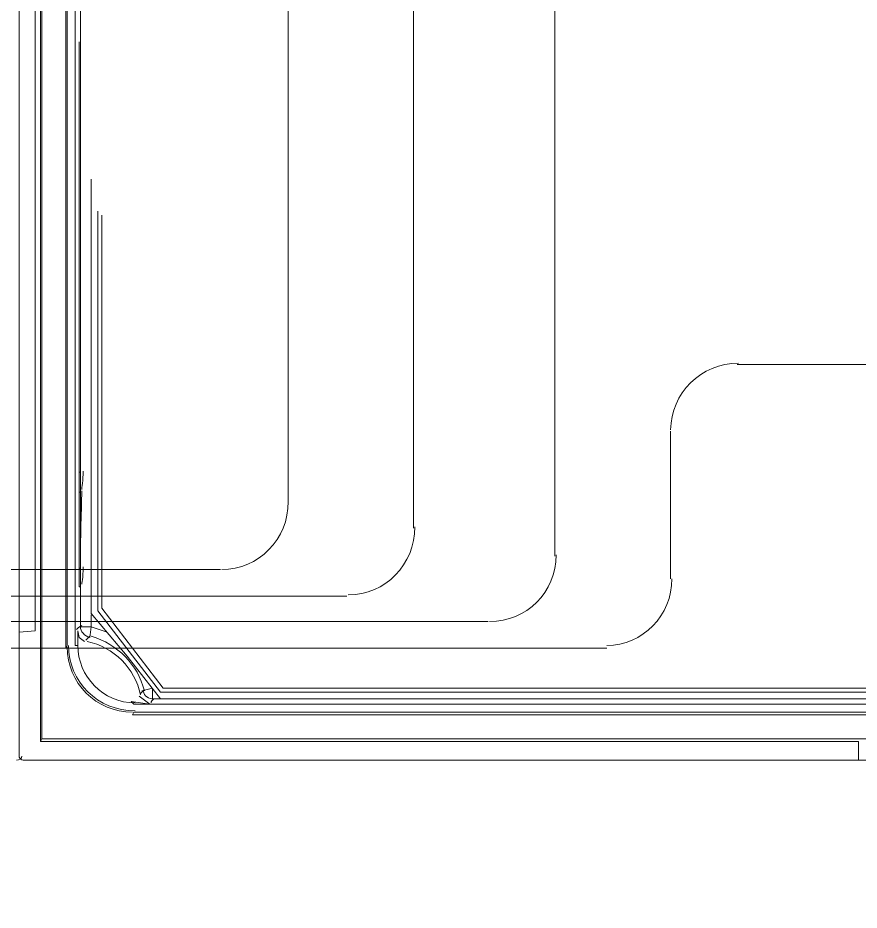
# Model space of a CAD drawing. Header units: metres. Extents: x 2999 to 3164, y 1641 to 1678.
# Drawn here: x 3007.221 to 3007.977, y 1644.201 to 1645.003 of the extents above; entities that cross this region are included whole.
import ezdxf

# ---------------------------------------------------------------- set-up
doc = ezdxf.new("R2010")
doc.units = ezdxf.units.M
doc.linetypes.add('CONTORNO_QUADRO_T', pattern=[0.35, 0.2, -0.15])

msp = doc.modelspace()

# ---------------------------------------------------------------- linework, layer by layer
at = {"color": 7, "linetype": 'Continuous', "lineweight": 20, "true_color": 0x000007}
for points in [[(3007.22241, 1647.65717), (3007.22241, 1644.33831), (3007.22241, 1644.33831)], [(3007.22241, 1647.65717), (3007.22241, 1644.33831), (3007.22241, 1644.33831)], [(3007.24276, 1647.53744), (3007.24276, 1644.35507), (3007.24276, 1644.35507)], [(3007.24157, 1647.52667), (3007.24157, 1644.35268), (3007.24157, 1644.35268)], [(3007.26551, 1647.38419), (3007.26431, 1647.38419), (3007.26431, 1644.43649)], [(3007.27269, 1644.43888), (3007.27269, 1647.37461), (3007.26551, 1647.38419), (3007.26551, 1644.43888)], [(3007.22241, 1645.884), (3007.23678, 1645.8816), (3007.23678, 1644.45205), (3007.22241, 1644.45085)], [(3007.27748, 1644.45564), (3007.27748, 1645.03632), (3007.27748, 1645.03632)], [(3007.27748, 1644.49156), (3007.27629, 1644.49156), (3007.27629, 1644.98125)], [(3007.27748, 1644.98125), (3007.27748, 1644.59453), (3007.27748, 1644.59453)], [(3007.28706, 1644.85793), (3007.28706, 1644.46761), (3007.28706, 1644.46761)], [(3007.29305, 1644.47001), (3007.29305, 1644.82919), (3007.29305, 1644.82919)], [(3007.29664, 1644.4724), (3007.29664, 1644.8256), (3007.29664, 1644.8256)], [(3007.27748, 1644.59453), (3007.27629, 1644.59453), (3007.27629, 1644.59453)], [(3007.27748, 1644.57657), (3007.27629, 1644.57657), (3007.27629, 1644.57657)], [(3007.27748, 1644.50832), (3007.27629, 1644.50832), (3007.27629, 1644.50832)], [(3007.27748, 1644.49156), (3007.27629, 1644.49156), (3007.27629, 1644.49156)], [(3007.28706, 1644.46761), (3007.31939, 1644.4293), (3007.31939, 1644.4293)], [(3007.28706, 1644.46642), (3007.28706, 1644.45564), (3007.28706, 1644.45564)], [(3007.34932, 1644.39698), (3007.29305, 1644.47001), (3007.29305, 1644.47001)], [(3007.35172, 1644.40057), (3007.29664, 1644.4724), (3007.29664, 1644.4724)], [(3007.27509, 1644.45205), (3007.27509, 1644.43888), (3007.27509, 1644.43888)], [(3007.28108, 1644.44247), (3007.27629, 1644.44606), (3007.27509, 1644.45205)], [(3007.28586, 1644.44606), (3007.28706, 1644.45564), (3007.27748, 1644.45564)], [(3007.28706, 1644.45564), (3007.29784, 1644.45205), (3007.30143, 1644.45085)], [(3007.26431, 1644.43649), (3007.26551, 1644.43888), (3007.26551, 1644.43888)], [(3007.27269, 1644.43888), (3007.27509, 1644.43888), (3007.27509, 1644.43888)], [(3007.34932, 1644.39099), (3007.31939, 1644.4293), (3007.31939, 1644.4293)], [(3008.02938, 1644.4293), (3008.02938, 1644.39099), (3007.34932, 1644.39099)], [(3007.33974, 1644.3862), (3007.33495, 1644.38979), (3007.33016, 1644.39338)], [(3007.34214, 1644.40057), (3007.33256, 1644.39817), (3007.33256, 1644.39817)], [(3007.34214, 1644.40057), (3007.34214, 1644.39099), (3007.34214, 1644.39099)], [(3007.34932, 1644.39698), (3008.02219, 1644.39698), (3008.02219, 1644.39698)], [(3007.35172, 1644.40057), (3008.0198, 1644.40057), (3008.0198, 1644.40057)], [(3007.32538, 1644.3862), (3007.32298, 1644.38859), (3007.33974, 1644.3862)], [(3008.62443, 1644.3862), (3007.32538, 1644.3862), (3007.32538, 1644.3862)], [(3007.34932, 1644.39099), (3007.34214, 1644.39099), (3007.34214, 1644.39099)], [(3007.32538, 1644.37902), (3007.32418, 1644.37662), (3007.32418, 1644.37662)], [(3008.61724, 1644.37662), (3007.32418, 1644.37662), (3007.32418, 1644.37662)], [(3008.61724, 1644.37902), (3007.32538, 1644.37902), (3007.32538, 1644.37902)], [(3007.9767, 1644.35268), (3007.24157, 1644.35268), (3007.24276, 1644.35507)], [(3008.59689, 1644.35507), (3007.24276, 1644.35507), (3007.24276, 1644.35507)], [(3007.9767, 1644.35268), (3007.9767, 1644.33591), (3007.99705, 1644.33591)], [(3007.9767, 1644.33591), (3007.226, 1644.33591), (3007.226, 1644.33591)]]:
    msp.add_lwpolyline(points, dxfattribs=at)
at = {"color": 1, "linetype": 'Continuous', "lineweight": 20, "true_color": 0x000001}
for points in [[(3007.46426, 1644.56699), (3007.46426, 1645.84329), (3007.46426, 1645.84329)], [(3007.5768, 1644.54424), (3007.5768, 1645.76427), (3007.5768, 1645.76427)], [(3007.70372, 1644.5191), (3007.70372, 1645.66849), (3007.70372, 1645.66849)], [(3006.70518, 1644.50713), (3007.4032, 1644.50713), (3007.4032, 1644.50713)], [(3006.66687, 1644.48318), (3007.51694, 1644.48318), (3007.51694, 1644.48318)], [(3006.62616, 1644.46043), (3007.64385, 1644.46043), (3007.64385, 1644.46043)]]:
    msp.add_lwpolyline(points, dxfattribs=at)
at = {"color": 5, "linetype": 'Continuous', "lineweight": 20, "true_color": 0x000005}
for points in [[(3007.86774, 1644.69151), (3008.40532, 1644.69151), (3008.40532, 1644.69151)], [(3007.80788, 1644.49874), (3007.80788, 1644.63164), (3007.80788, 1644.63164)], [(3006.5651, 1644.43649), (3007.75041, 1644.43649), (3007.75041, 1644.43649)]]:
    msp.add_lwpolyline(points, dxfattribs=at)
at = {"color": 30, "linetype": 'CONTORNO_QUADRO_T', "lineweight": 20, "ltscale": 0.1}
msp.add_open_spline([(3009.30089, 1646.21565), (3009.30089, 1647.76852), (3008.04135, 1649.02806), (3006.48728, 1649.02806), (3006.48728, 1649.02806), (3004.9344, 1649.02806), (3003.67487, 1647.76852), (3003.67487, 1646.21565), (3003.67487, 1646.21565), (3003.67487, 1644.66157), (3004.9344, 1643.40203), (3006.48728, 1643.40203), (3006.48728, 1643.40203), (3008.04135, 1643.40203), (3009.30089, 1644.66157), (3009.30089, 1646.21565)], degree=3, knots=[0, 0, 0, 0, 0.0625, 0.0625, 0.0625, 0.062501, 0.125, 0.125, 0.125, 0.125001, 0.1875, 0.1875, 0.1875, 0.187501, 1, 1, 1, 1], dxfattribs=at)
at = {"color": 5, "linetype": 'Continuous', "lineweight": 20, "true_color": 0x000005}
for points in [[(3007.86894, 1644.6927), (3007.83542, 1644.6927), (3007.80788, 1644.66517), (3007.80788, 1644.63284)], [(3007.75041, 1644.43888), (3007.78274, 1644.43888), (3007.80908, 1644.46642), (3007.80908, 1644.49874)]]:
    msp.add_open_spline(points, degree=3, dxfattribs=at)
at = {"color": 7, "linetype": 'Continuous', "lineweight": 20, "true_color": 0x000007}
for points in [[(3007.27868, 1644.57896), (3007.27868, 1644.58016), (3007.27988, 1644.58734), (3007.27988, 1644.59572)], [(3007.27868, 1644.57776), (3007.27868, 1644.56938), (3007.27748, 1644.54185), (3007.27748, 1644.50952)], [(3007.27868, 1644.49396), (3007.27868, 1644.49396), (3007.27988, 1644.49994), (3007.27988, 1644.50952)], [(3007.27868, 1644.45684), (3007.27629, 1644.45564), (3007.27509, 1644.45444), (3007.27389, 1644.45325)], [(3007.27748, 1644.45564), (3007.27748, 1644.45205), (3007.28108, 1644.44726), (3007.28586, 1644.44606)], [(3007.28586, 1644.44726), (3007.28467, 1644.44606), (3007.28347, 1644.44487), (3007.28227, 1644.44367)], [(3007.33136, 1644.39458), (3007.32657, 1644.41853), (3007.30742, 1644.43768), (3007.28347, 1644.44247)], [(3007.33495, 1644.39817), (3007.32897, 1644.42212), (3007.31101, 1644.44008), (3007.28706, 1644.44726)], [(3007.26551, 1644.43768), (3007.26551, 1644.40536), (3007.29185, 1644.37902), (3007.32418, 1644.37902)], [(3007.26671, 1644.43888), (3007.26671, 1644.40655), (3007.29305, 1644.38021), (3007.32657, 1644.38021)], [(3007.27509, 1644.43888), (3007.27509, 1644.41134), (3007.29784, 1644.3874), (3007.32657, 1644.3874)], [(3007.27509, 1644.43888), (3007.27509, 1644.41134), (3007.29784, 1644.3874), (3007.32657, 1644.3874)], [(3007.33136, 1644.39578), (3007.33256, 1644.39698), (3007.33376, 1644.39817), (3007.33495, 1644.39937)], [(3007.33376, 1644.39817), (3007.33495, 1644.39338), (3007.33855, 1644.39099), (3007.34333, 1644.39099)], [(3007.34094, 1644.3874), (3007.34094, 1644.38859), (3007.34214, 1644.38979), (3007.34333, 1644.39099)], [(3007.22001, 1644.33591), (3007.22241, 1644.33591), (3007.2248, 1644.33711), (3007.2248, 1644.33951)], [(3007.22241, 1644.33951), (3007.22241, 1644.33711), (3007.2248, 1644.33591), (3007.226, 1644.33591)]]:
    msp.add_open_spline(points, degree=3, dxfattribs=at)
at = {"color": 1, "linetype": 'Continuous', "lineweight": 20, "true_color": 0x000001}
for points in [[(3007.4044, 1644.50713), (3007.43792, 1644.50713), (3007.46426, 1644.53466), (3007.46426, 1644.56819)], [(3007.51814, 1644.48438), (3007.55166, 1644.48438), (3007.578, 1644.51191), (3007.578, 1644.54544)], [(3007.64505, 1644.46043), (3007.67857, 1644.46043), (3007.70491, 1644.48677), (3007.70491, 1644.5203)]]:
    msp.add_open_spline(points, degree=3, dxfattribs=at)

doc.saveas('drawing.dxf')
